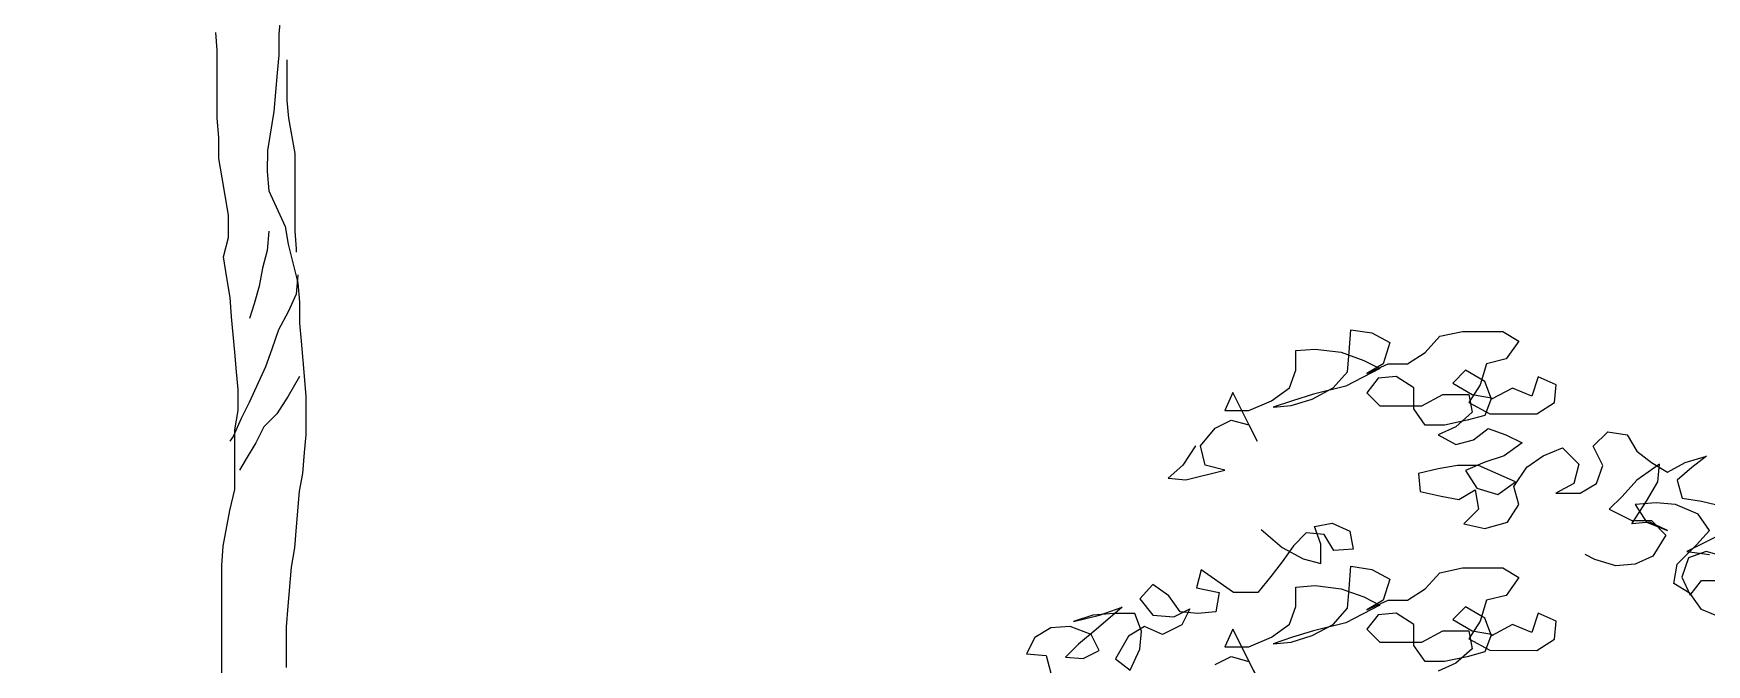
# Model space of a CAD drawing. Header units: inches. Extents: x 350994 to 353538, y 1581369 to 1583842.
# Drawn here: x 351613.742 to 351615.428, y 1583528.257 to 1583528.893 of the extents above; entities that cross this region are included whole.
import ezdxf

# ---------------------------------------------------------------- set-up
doc = ezdxf.new("R2010")
doc.units = ezdxf.units.IN
doc.header["$MEASUREMENT"] = 0
doc.linetypes.add('1', pattern=[0])
doc.layers.add('FOREST', color=96, linetype='Continuous')
doc.layers.add('TREE', color=81, linetype='1')

# ---------------------------------------------------------------- blocks, each defined once
blk = doc.blocks.new('TREE_4')
at = {"color": 94}
for points in [[(-470, 8776.1), (-493.2, 8741.5), (-519.3, 8718.4), (-487.5, 8715.4), (-418, 8732.7), (-452.7, 8741.4), (-461.4, 8776.1), (-435.3, 8807.9), (-406.4, 8822.4), (-374.6, 8813.6), (-360.2, 8784.7), (-403.5, 8871.5), (-417.9, 8839.7), (-374.6, 8839.7), (-334.1, 8857), (-302.3, 8880.1), (-290.7, 8911.9), (-290.6, 8946.6), (-255.9, 8949.4), (-209.7, 8943.6), (-169.2, 8929.1), (-140.3, 8914.6), (-201.1, 8882.9), (-258.9, 8868.5), (-296.5, 8856.9), (-331.2, 8845.4), (-299.4, 8848.3), (-261.8, 8859.8), (-224.2, 8880), (-198.1, 8908.9), (-195.2, 8943.6), (-192.3, 8984.1), (-154.7, 8978.3), (-122.9, 8960.9), (-134.5, 8923.3), (-163.5, 8906), (-125.8, 8923.3), (-91.2, 8923.3), (-59.3, 8943.5), (-33.3, 8972.4), (7.2, 8981), (79.5, 8980.9), (108.4, 8963.6), (85.2, 8931.8), (50.5, 8923.1), (38.9, 8885.6), (18.7, 8853.8), (56.2, 8833.5), (140.1, 8833.4), (171.9, 8853.6), (174.8, 8885.4), (143, 8899.9), (131.4, 8865.2), (96.7, 8879.7), (59.1, 8859.5), (47.6, 8891.3), (12.9, 8911.6), (-10.2, 8888.5), (24.4, 8868.2), (59.1, 8862.4), (47.5, 8830.6), (15.7, 8822), (-24.8, 8813.3), (-59.4, 8813.4), (-79.7, 8842.3), (-79.6, 8879.9), (-111.4, 8900.1), (-143.2, 8897.3), (-163.5, 8871.3), (-140.4, 8848.1), (-65.2, 8848.1), (-27.6, 8868.3), (18.7, 8868.2), (24.4, 8836.4), (-4.5, 8810.4), (-36.3, 8796), (-4.5, 8778.6), (27.3, 8787.3), (53.3, 8807.5), (85.1, 8795.9), (114, 8781.4), (82.2, 8758.3), (47.5, 8746.8), (12.8, 8732.3), (33, 8700.5), (70.5, 8688.9), (102.4, 8712), (35.9, 8741), (-1.7, 8741), (-36.4, 8735.3), (-71.1, 8726.6), (-68.2, 8694.8), (-30.7, 8686.1), (1.1, 8680.3), (30.1, 8697.6), (35.8, 8662.9), (9.8, 8636.9), (47.4, 8628.2), (87.8, 8639.7), (108.1, 8671.5), (99.5, 8703.3), (122.6, 8738), (151.6, 8758.2), (186.3, 8772.7), (215.2, 8743.7), (206.5, 8709), (174.6, 8691.7), (218, 8691.7), (246.9, 8709), (258.5, 8740.8), (241.2, 8775.5), (267.3, 8801.5), (301.9, 8795.7), (319.3, 8766.8), (345.3, 8746.5), (374.2, 8729.1), (406, 8746.4), (443.6, 8758), (417.5, 8737.7), (391.5, 8714.6), (400.1, 8682.8), (434.8, 8677), (472.4, 8668.3)], [(483.9, 8624.9), (408.7, 8587.4), (449.2, 8581.6)], [(483.9, 8575.8), (443.4, 8587.4), (411.6, 8575.8), (400, 8541.2), (414.4, 8509.3), (434.7, 8535.3), (475.2, 8535.3)], [(469.3, 8468.8), (434.7, 8483.3), (414.4, 8512.2), (385.6, 8529.6), (391.4, 8564.3), (426.1, 8599), (449.2, 8625), (429, 8653.9), (388.6, 8671.3), (353.9, 8674.2), (316.3, 8671.3), (336.5, 8639.5), (374.1, 8625), (342.3, 8639.5), (310.5, 8636.7), (336.5, 8677.1), (356.8, 8711.8), (359.7, 8743.6), (319.2, 8714.7), (293.2, 8685.8), (270, 8662.7), (310.5, 8642.4), (345.2, 8642.4), (371.2, 8616.4), (348, 8578.8), (316.2, 8564.4), (281.5, 8561.5), (243.9, 8573.1), (226.6, 8581.8)], [(-352.9, 8626.4), (-315.4, 8594.5), (-277.8, 8574.3), (-246, 8565.6), (-246, 8600.3), (-257.5, 8632.1), (-225.7, 8637.8), (-193.9, 8623.3), (-188.2, 8591.5), (-222.9, 8588.7), (-240.2, 8617.6), (-272, 8620.5), (-295.1, 8597.4), (-315.4, 8568.5), (-335.7, 8542.5), (-358.8, 8513.6), (-402.2, 8513.7), (-460, 8554.2), (-468.7, 8522.4), (-428.2, 8513.7), (-434, 8479), (-465.8, 8476.1), (-497.6, 8479), (-517.8, 8508), (-546.7, 8528.2), (-569.9, 8502.2), (-546.8, 8473.3), (-509.2, 8470.4), (-480.3, 8484.8), (-494.8, 8455.9), (-529.5, 8438.6), (-561.3, 8453.1), (-590.2, 8435.8), (-613.4, 8395.3), (-587.4, 8375), (-570, 8412.6), (-567.1, 8444.4), (-578.6, 8476.2), (-616.2, 8476.3), (-653.8, 8473.4), (-688.5, 8461.9), (-642.2, 8473.4), (-601.7, 8487.8), (-648, 8447.4), (-679.8, 8421.4), (-703, 8398.3), (-671.2, 8395.4), (-642.3, 8409.8), (-656.7, 8438.7), (-694.3, 8453.2), (-729, 8450.3), (-757.9, 8433), (-772.4, 8404.1), (-737.7, 8401.2), (-729, 8369.4)], [(-435.3, 8384.7), (-406.4, 8399.2), (-374.6, 8390.5), (-360.2, 8361.5), (-403.5, 8448.3), (-417.9, 8416.5), (-374.6, 8416.5), (-334.1, 8433.8), (-302.3, 8456.9), (-290.7, 8488.7), (-290.6, 8523.4), (-255.9, 8526.2), (-209.7, 8520.4), (-169.2, 8505.9), (-140.3, 8491.4), (-201.1, 8459.7), (-258.9, 8445.3), (-296.5, 8433.8), (-331.2, 8422.2), (-299.4, 8425.1), (-261.8, 8436.6), (-224.2, 8456.8), (-198.1, 8485.7), (-195.2, 8520.4), (-192.3, 8560.9), (-154.7, 8555.1), (-122.9, 8537.7), (-134.5, 8500.1), (-163.5, 8482.8), (-125.8, 8500.1), (-91.2, 8500.1), (-59.3, 8520.3), (-33.3, 8549.2), (7.2, 8557.8), (79.5, 8557.7), (108.4, 8540.4), (85.2, 8508.6), (50.5, 8499.9), (38.9, 8462.4), (18.7, 8430.6), (56.2, 8410.3), (140.1, 8410.2), (171.9, 8430.4), (174.8, 8462.2), (143, 8476.7), (131.4, 8442), (96.7, 8456.5), (59.1, 8436.3), (47.6, 8468.1), (12.9, 8488.4), (-10.2, 8465.3), (24.4, 8445), (59.1, 8439.2), (47.5, 8407.4), (15.7, 8398.8), (-24.8, 8390.1), (-59.4, 8390.2), (-79.7, 8419.1), (-79.6, 8456.7), (-111.4, 8477), (-143.2, 8474.1), (-163.5, 8448.1), (-140.4, 8424.9), (-65.2, 8424.9), (-27.6, 8445.1), (18.7, 8445), (24.4, 8413.2), (-4.5, 8387.2), (-36.3, 8372.8)], [(9.5, 896.3), (10, 1900.6), (12.9, 1935.3), (24.6, 1998.9), (33.3, 2036.5), (33.4, 2143.5), (39.2, 2178.2), (39.2, 2215.8), (36.4, 2247.6), (33.5, 2282.3), (27.8, 2345.9), (24.9, 2380.6), (19.2, 2415.3), (13.4, 2452.9), (22.1, 2487.6), (22.2, 2528), (16.4, 2562.7), (10.7, 2594.5), (4.9, 2629.3), (4.9, 2666.8), (2.1, 2701.5), (2.2, 2823), (-0.7, 2854.8)], [(115, 2883.6), (112.1, 2851.8), (112.1, 2814.2), (109.1, 2782.4), (103.3, 2713), (91.7, 2643.6), (91.6, 2606), (94.5, 2571.3), (123.3, 2507.7), (129.1, 2475.9), (146.4, 2406.5), (149.2, 2371.8), (149.2, 2334.2), (152.1, 2302.4), (154.9, 2267.7), (160.7, 2204.1), (160.6, 2134.7), (157.7, 2102.9), (154.7, 2065.3), (148.9, 2033.5), (143.1, 1969.9), (140.2, 1932.3), (134.3, 1897.6), (128.5, 1828.2), (125.6, 1790.7), (125.5, 1718.4)], [(126.5, 2805.5), (126.4, 2733.2), (129.3, 2701.4), (140.8, 2637.8), (140.7, 2499), (143.5, 2467.2), (143.5, 2461.4)], [(94.4, 2499.1), (91.5, 2464.4), (82.8, 2432.6), (77, 2400.8), (68.3, 2369), (59.6, 2343)], [(146.4, 2420.9), (143.5, 2386.3), (129, 2354.5), (111.6, 2322.7), (100, 2288), (88.4, 2256.2), (59.4, 2192.6), (45, 2163.7), (30.5, 2131.9), (24.7, 2123.3)], [(149.1, 2238.8), (128.8, 2204.1), (108.6, 2172.3), (85.4, 2149.2), (70.9, 2120.3), (53.6, 2091.4), (42, 2071.2)]]:
    blk.add_lwpolyline(points, dxfattribs=at)

msp = doc.modelspace()

# ---------------------------------------------------------------- hatches: boundary and pattern name
at = {"layer": 'FOREST', "lineweight": 5}
h = msp.add_hatch(dxfattribs=at)
h.set_pattern_fill('ANSI31', color=96, scale=50, style=0)
h.paths.add_polyline_path([(351604.9274, 1583347.98), (351663.0036, 1583522.9504), (351611.8779, 1583545.3594), (351490.2916, 1583598.0852), (351436.5696, 1583404.4646), (351529.745, 1583373.1705)])
h.paths.add_polyline_path([(351517.5086, 1583480.1397), (351575.3657, 1583480.1397), (351575.3657, 1583465.1397), (351517.5086, 1583465.1397)], flags=24)

# ---------------------------------------------------------------- block references
at = {"layer": 'TREE', "lineweight": 5, "xscale": 0.0005632341344607994, "yscale": 0.0005632341490127146, "zscale": 0.0005632341444477617}
for p in [(351613.9264, 1583527.286), (351615.1781, 1583523.5341)]:
    msp.add_blockref('TREE_4', p, dxfattribs=at)

doc.saveas('drawing.dxf')
